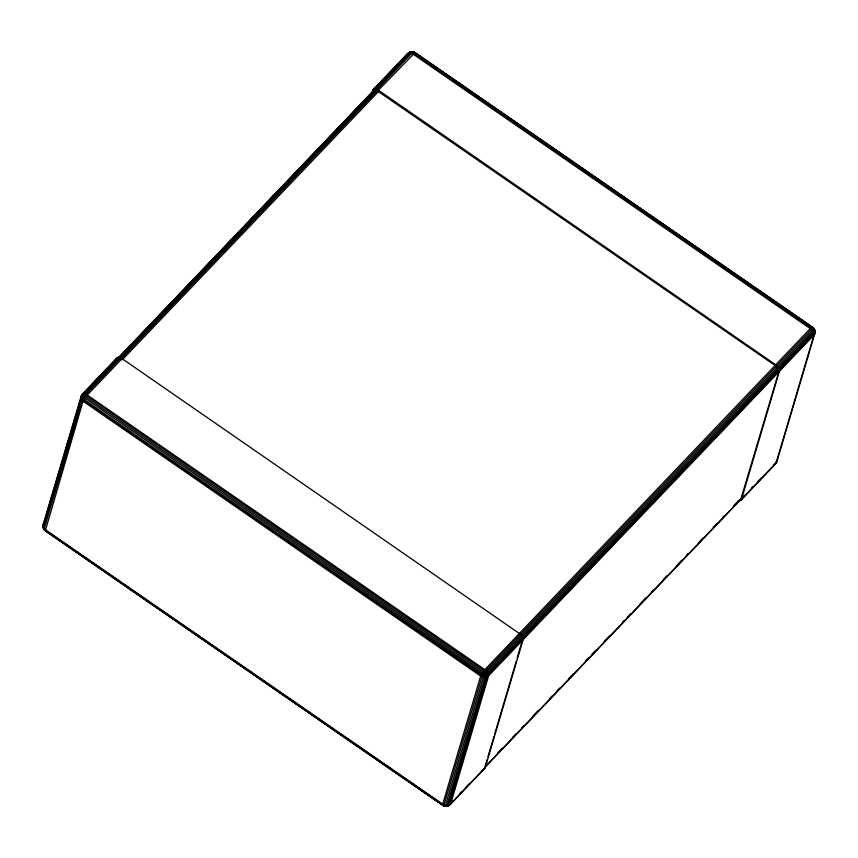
<?xml version="1.0" encoding="UTF-8"?>
<svg xmlns="http://www.w3.org/2000/svg" width="858" height="858" viewBox="0 0 858 858"><rect width="100%" height="100%" fill="white"/><g stroke="black" fill="none" stroke-linecap="round" stroke-linejoin="round"><path stroke-width="1.29" d="M44.155 525.021L44.026 522.93L42.9 525.933L44.23 528.914L442.717 804.107L442.664 805.308L444.583 805.876L442.664 805.308L45.292 530.812L84.073 397.651L86.347 394.004L120.892 357.84L521.685 635.102L523.144 639.596L485.21 767.663L450.257 804.59L447.426 806.22L443.865 805.952L442.717 804.107L480.652 676.04L483.172 671.406L775.074 365.476L778.056 368.715L778.721 372.018L740.765 499.495L485.403 766.88M43.318 523.938L43.501 528.657L45.335 529.601L44.702 530.341L45.292 530.812L442.985 805.447M371.653 94.176L373.198 89.575L407.743 53.41L410.574 51.78L414.135 52.048L814.199 328.807L814.446 330.051L813.32 331.778L778.774 367.943L779.439 371.235L741.505 499.313L740.379 500.546L738.33 500.6M522.533 639.392L517.117 658.29M779.439 371.235L813.974 335.07L813.32 331.778L811.496 329.472L412.955 54.033L409.384 52.746L407.325 54.172L410.574 51.78L414.714 52.338L415.283 53.893L413.073 52.134L414.264 52.864M813.974 335.07L815.1 332.067L814.199 328.807M778.721 372.018L488.61 675.761L484.899 677.284L480.652 676.04L82.186 400.589L80.92 397.029L82.379 394.101L116.913 357.936L118.554 357.271L120.892 357.84M777.026 459.749L775.621 463.899L741.087 500.064M814.682 334.062L814.875 330.191L812.665 328.399L813.298 327.659L415.015 52.553L378.41 90.197L374.849 88.91L373.198 89.575M443.286 805.662L446.61 806.37L448.573 805.823L450.675 803.828L488.61 675.761L487.151 671.267L85.135 393.565L83.076 393.618L81.263 395.87L42.986 525.096L43.125 527.809L44.198 529.783L45.335 529.601L43.029 526.319L81.96 394.862L117.621 357.454M485.274 765.808L487.172 759.416M487.923 756.853L493.994 736.368M494.755 733.815L516.366 660.853M777.08 460.971L776.34 462.859L773.98 464.564L775.664 463.331M44.198 529.783L43.554 527.949M378.41 90.197L776.951 365.637L811.496 329.472C812.987 326.265 815.143 328.85 812.515 330.577L777.97 366.752L778.774 367.943M43.447 525.965L43.801 529.193M83.076 393.618L81.66 395.141L81.263 397.715L83.28 401.533L87.58 394.723L122.126 358.558M80.974 398.251L82.422 397.243L84.953 398.155L483.869 674.109L484.899 677.284L446.964 805.351L445.516 806.359L443.897 805.887L442.717 804.107L446.964 805.351L450.675 803.828M80.92 397.029L82.7 395.795L85.789 396.911L485.06 673.176L486.325 677.069L448.037 805.791L444.927 805.866L442.717 804.107L444.455 805.952L445.484 805.244L483.419 677.177L482.689 674.924L82.99 398.82L81.403 399.474L43.468 527.541L43.533 528.592L45.335 529.601M116.495 358.687L116.913 357.936M775.074 365.476L377.273 90.819L374.935 90.251L373.294 90.916L321.997 144.959M409.609 52.864L409.963 52.209M43.232 524.881L43.93 523.906M778.817 371.042L488.706 674.785L484.974 676.597L480.652 676.04L776.233 366.42M372.79 90.337L408.44 52.928L412.484 51.641M118.554 357.271L84.02 393.436L82.422 397.243L83.28 401.533L83.215 397.34L85.135 393.565L119.67 357.4M374.849 88.91L409.384 52.746L410.328 52.006L412.591 52.553L811.153 327.745L814.038 330.877L814.768 333.119L814.07 334.094L779.536 370.27M117.932 358.301L373.294 90.916M118.64 357.818L374.002 90.433M121.225 355.18L176.737 297.05M178.582 295.12L211.894 260.242M213.739 258.301L247.973 222.458M249.828 220.517L283.129 185.639M285.907 182.733L319.219 147.866M375.965 89.05L410.499 52.874L413.277 51.737L415.283 53.893L415.015 52.553M118.651 358.601L374.935 90.251M120.699 357.765L376.051 90.38M377.177 89.479L411.722 53.314L413.417 52.123L414.714 52.338M120.989 359.17L377.273 90.819M122.222 359.888L378.507 91.538M775.793 364.693L810.327 328.528L812.708 327.188M521.685 635.102L487.151 671.267L480.652 676.04L484.813 675.793L488.481 673.659L778.592 369.916M520.967 635.875L777.251 367.524M778.056 368.715L487.955 672.457L484.438 674.946L480.652 676.04M779.311 369.144L813.845 332.979L814.907 331.091L812.869 328.056L412.355 51.737M485.607 765.604L487.462 763.674M497.64 753.013L502.262 748.165M512.441 737.515L516.141 733.633M521.696 727.82L523.541 725.889M532.797 716.205L538.352 710.392M549.452 698.766L552.23 695.859M556.853 691.012L559.63 688.105M568.886 678.421L573.509 673.573M585.531 660.982L588.309 658.075M592.009 654.193L595.709 650.321M604.043 641.602L609.588 635.789M622.543 622.222L624.399 620.291M627.166 617.385L630.877 613.513M640.122 603.817L645.677 598.005M651.222 592.192L653.077 590.261M663.255 579.6L666.956 575.729M676.211 566.033L681.756 560.22M686.389 555.383L688.234 553.442M698.412 542.782L703.034 537.945M713.212 527.284L716.913 523.412M722.468 517.599L724.324 515.658M733.569 505.973L739.124 500.16L740.765 499.495M450.429 803.356L453.163 800.493M459.523 793.832L461.336 791.934M465.883 787.172L469.519 783.365M481.338 770.988L484.802 768.425M484.888 767.095L741.183 498.734M742.17 497.876L744.894 495.023M751.254 488.363L753.077 486.454M757.625 481.703L761.26 477.895M449.56 805.072L485.21 767.663M740.379 500.546L776.737 462.13L815.014 332.904L814.467 329.408M51.652 534.566L45.131 529.944L44.702 530.341M447.672 805.994L448.616 805.254M776.115 462.054L776.726 461.625M774.924 464.382L776.04 463.138L814.971 331.681L814.532 330.459M46.139 530.759L44.069 529.504M414.789 52.853L451.748 78.239M814.585 329.976L812.665 328.399L813.802 328.217L814.499 329.343M453.957 79.762L490.283 104.858M492.481 106.371L548.616 145.152M550.825 146.675L712.633 258.451M714.832 259.974L751.158 285.071M753.367 286.583L770.977 298.756M773.176 300.279L809.502 325.364M53.85 536.078L61.551 541.409M64.854 543.682L71.461 548.251M73.659 549.774L82.465 555.855M84.674 557.378L90.176 561.175M95.678 564.982L100.086 568.017M103.378 570.302L109.985 574.86M112.194 576.383L119.895 581.703M123.198 583.987L129.805 588.545M132.003 590.068L140.809 596.149M143.007 597.672L148.509 601.479M154.022 605.276L158.419 608.322M161.722 610.596L168.329 615.165M170.528 616.688L178.239 622.007M181.542 624.292L187.044 628.088M190.347 630.373L206.853 641.773M209.052 643.296L216.763 648.616M220.066 650.9L225.568 654.708M228.871 656.981L235.478 661.55M239.875 664.585L245.377 668.393M247.587 669.916L265.197 682.078M267.396 683.601L274.002 688.159M278.41 691.205L283.912 695.001M287.216 697.286L296.021 703.367M298.219 704.89L303.721 708.687M305.92 710.21L322.436 721.621M325.74 723.895L332.346 728.463M336.744 731.499L342.245 735.306M345.549 737.58L354.354 743.672M356.563 745.184L362.065 748.991M364.264 750.514L370.87 755.072M373.069 756.595L380.78 761.915M384.084 764.199L390.68 768.757M395.088 771.803L400.589 775.6M403.893 777.884L419.305 788.534M422.608 790.808L429.214 795.377M431.413 796.9L439.114 802.219M442.717 804.107L446.675 805.887L449.656 804.622L487.591 676.554L486.175 672.211L86.69 395.731L83.247 394.487L82.336 394.669L81.757 397.372L83.28 401.533M812.805 327.649L813.77 329.086M813.212 327.713L813.931 328.496M776.951 365.637L777.97 366.752M44.251 528.989L45.131 529.944M44.251 528.657L45.195 530.351L442.578 804.847L443.918 805.008L481.971 676.748L481.585 675.578L83.012 400.257L82.186 400.589L44.251 528.657"/></g></svg>
